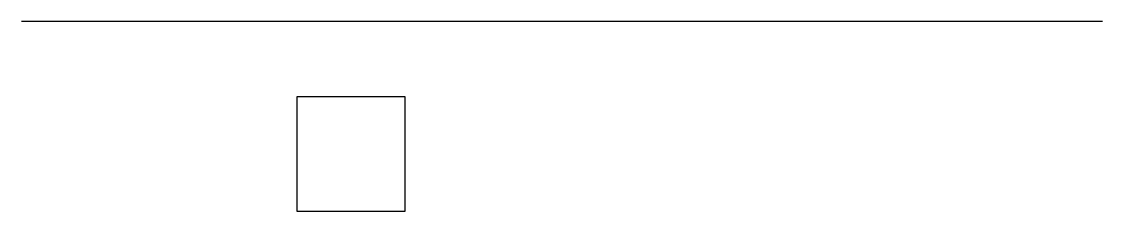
# Model space of a CAD drawing. Header units: millimetres. Extents: x -60 to 34.2, y 80 to 96.5.
import ezdxf

# ---------------------------------------------------------------- set-up
doc = ezdxf.new("R2010")
doc.units = ezdxf.units.MM
doc.layers.get('0').update_dxf_attribs({"linetype": 'CONTINUOUS'})

msp = doc.modelspace()

# ---------------------------------------------------------------- linework, layer by layer
msp.add_line((34.182, 96.526), (-60, 96.526))
msp.add_lwpolyline([(-26.617, 80), (-36, 80), (-36, 90), (-26.617, 90)], close=True)

doc.saveas('drawing.dxf')
